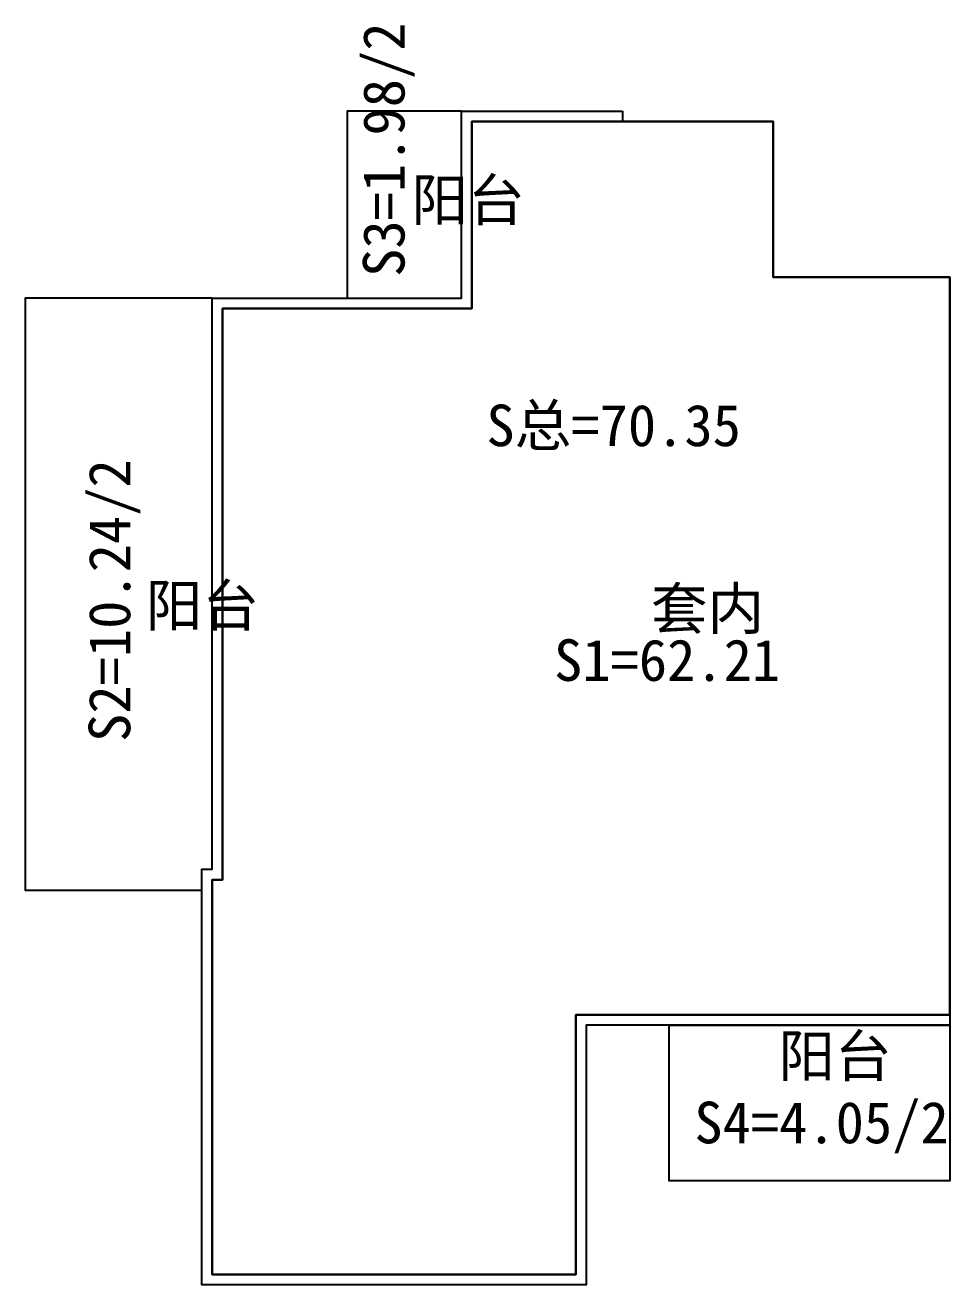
# Model space of a CAD drawing. Header units: millimetres. Extents: x -21393 to 12613, y -4339 to 30737.
# Drawn here: x 3713 to 12613, y -2749 to 9378 of the extents above; entities that cross this region are included whole.
import ezdxf

# ---------------------------------------------------------------- set-up
doc = ezdxf.new("R2010")
doc.units = ezdxf.units.MM
doc.layers.add('产权面积', color=5, linetype='Continuous', plot=False)
doc.styles.get("Standard").update_dxf_attribs({"font": 'SimSun.ttf', "bigfont": 'gbcbig.shx'})

msp = doc.modelspace()

# ---------------------------------------------------------------- linework, layer by layer
at = {"layer": '产权面积', "color": 5}
msp.add_line((9912.615, -1748.843), (9912.615, -248.843), dxfattribs=at)
for points in [[(9462.615, 8551.157), (9462.615, 8451.157), (10912.615, 8451.157), (10912.615, 6951.157), (12612.615, 6951.157), (12612.615, -248.843), (9112.615, -248.843), (9112.615, -2748.843), (5412.615, -2748.843), (5412.615, 1251.157), (5512.615, 1251.157), (5512.615, 6751.157), (7912.615, 6751.157), (7912.615, 8551.157)], [(7912.615, 8551.157), (6812.615, 8551.157), (6812.615, 6751.157), (7912.615, 6751.157)], [(5512.615, 1151.157), (5612.615, 1151.157), (5612.615, 6651.157), (5612.615, 6651.157), (8012.615, 6651.157), (8012.615, 8451.157), (10912.615, 8451.157), (10912.615, 6951.157), (12612.615, 6951.157), (12612.615, -148.843), (9012.615, -148.843), (9012.615, -2648.843), (5512.615, -2648.843)], [(12612.615, 6951.157), (10912.615, 6951.157), (10912.615, 8451.157), (9462.615, 8451.157), (8012.615, 8451.157), (8012.615, 6651.157), (5612.615, 6651.157), (5612.615, 1151.157), (5512.615, 1151.157), (5512.615, -2648.843), (9012.615, -2648.843), (9012.615, -148.843), (12612.615, -148.843)], [(12612.615, 6951.157), (10912.615, 6951.157), (10912.615, 8451.157), (9462.615, 8451.157), (8012.615, 8451.157), (8012.615, 6651.157), (5612.615, 6651.157), (5612.615, 1151.157), (5512.615, 1151.157), (5512.615, -2648.843), (9012.615, -2648.843), (9012.615, -148.843), (12612.615, -148.843)], [(12612.615, 6951.157), (10912.615, 6951.157), (10912.615, 8451.157), (9462.615, 8451.157), (8012.615, 8451.157), (8012.615, 6651.157), (5612.615, 6651.157), (5612.615, 1151.157), (5512.615, 1151.157), (5512.615, -2648.843), (9012.615, -2648.843), (9012.615, -148.843), (12612.615, -148.843)], [(5512.615, 6751.157), (3712.615, 6751.157), (3712.615, 1051.157), (5412.615, 1051.157), (5412.615, 1251.157), (5512.615, 1251.157)], [(9912.615, -248.843), (12612.615, -248.843), (12612.615, -1748.843), (9912.615, -1748.843)]]:
    msp.add_lwpolyline(points, close=True, dxfattribs=at)
for points in [[(7912.615, 8551.157), (6812.615, 8551.157), (6812.615, 6751.157)], [(5512.615, 6751.157), (3712.615, 6751.157), (3712.615, 1051.157), (5412.615, 1051.157)], [(12612.615, -248.843), (12612.615, -1748.843), (9912.615, -1748.843)]]:
    msp.add_lwpolyline(points, dxfattribs=at)

# ---------------------------------------------------------------- texts
for s, p in [('S3=1.98/2', (7363.992, 6954.951)), ('S2=10.24/2', (4723.699, 2477.538))]:
    msp.add_text(s, height=400, rotation=90, dxfattribs=at).set_placement(p)
for s, p in [('阳台', (7430.714, 7495.229)), ('S总=70.35', (8151.914, 5325.209)), ('阳台', (4873.419, 3592.344)), ('套内', (9734.445, 3560.708)), ('S1=62.21', (8802.949, 3065.141)), ('阳台', (10961.915, -745.259)), ('S4=4.05/2', (10153.469, -1386.275))]:
    msp.add_text(s, height=400, dxfattribs=at).set_placement(p)

doc.saveas('drawing.dxf')
